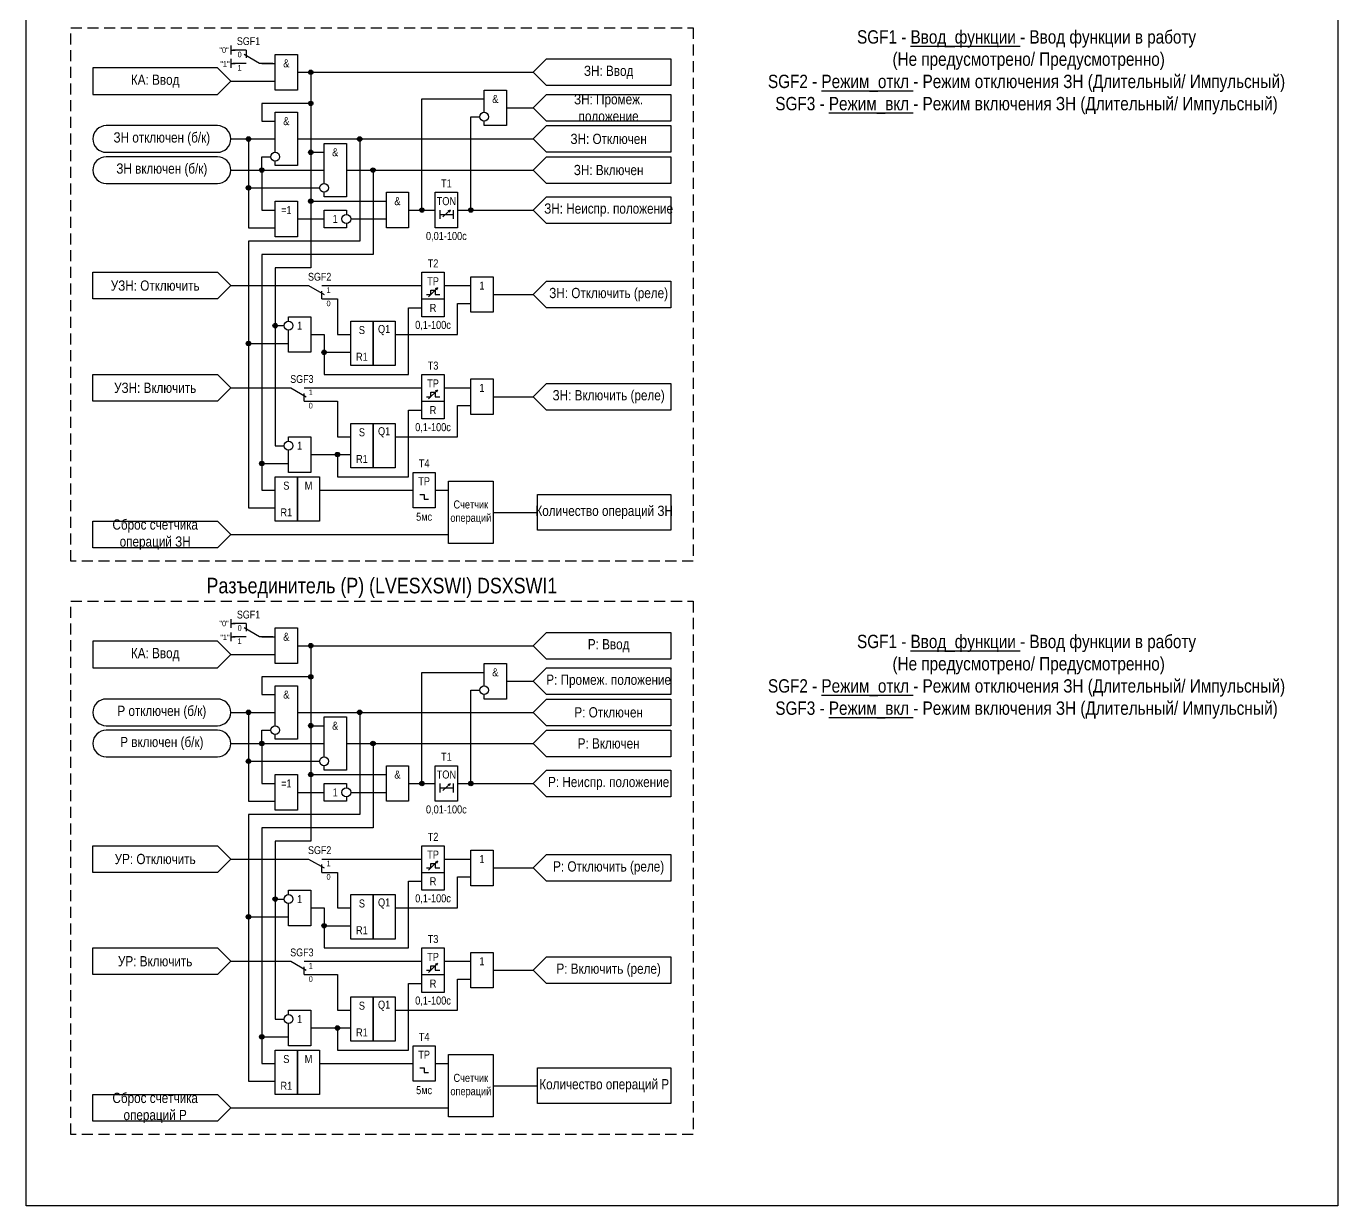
# Model space of a CAD drawing. Header units: millimetres. Extents: x -2266 to 475, y 0 to 470.
# Drawn here: x 0 to 295, y 0 to 265.4 of the extents above; entities that cross this region are included whole.
import ezdxf
from ezdxf.enums import TextEntityAlignment as Align

# ---------------------------------------------------------------- set-up
doc = ezdxf.new("R2010")
doc.units = ezdxf.units.MM
doc.linetypes.add('штриховая2', pattern=[0.375, 0.25, -0.125])
doc.layers.add('TEXT', color=7, linetype='Continuous', lineweight=25)
doc.layers.add('Основная', color=7, linetype='Continuous')
doc.styles.add('2.5_Gost_RD', font='ARIALN.TTF', dxfattribs={"height": 2.5})
doc.styles.add('3.5_Gost_RD', font='ARIALN.TTF', dxfattribs={"height": 3.5})
doc.styles.add('Вывод', font='ARIALN.TTF', dxfattribs={"height": 2.5})
doc.styles.add('Компонент', font='ARIALN.TTF', dxfattribs={"height": 3.5})

# ---------------------------------------------------------------- blocks, each defined once
blk = doc.blocks.new('Точка')
at = {"ltscale": 100}
h = blk.add_hatch(color=256, dxfattribs=at)
h.dxf.hatch_style = 1
edge = h.paths.add_edge_path()
edge.add_arc((0, 0), 0.5, 0, 360)
blk.add_circle((0, 0), 0.5, dxfattribs=at)
blk = doc.blocks.new('*U958')
at = {"layer": 'Основная', "ltscale": 0.35}
blk.add_line((6, 6), (6, 2.5), dxfattribs=at)
at = {"layer": 'Основная', "color": 0}
blk.add_line((0, 0), (7, 4), dxfattribs=at)
blk = doc.blocks.new('*U1053')
at = {"layer": 'Основная', "color": 0}
for p, q in [((-3, 6), (-9, 6)), ((-3, 0), (-9, 0)), ((9, 0), (3, 0))]:
    blk.add_line(p, q, dxfattribs=at)
at = {"layer": 'Основная', "ltscale": 0.25, "xscale": -1}
blk.add_blockref('*U958', (3, 0), dxfattribs=at)
at = {"layer": 'Основная'}
for tag, height, style, p in [('ОУ', 3.5, 'Компонент', (-2, 10)), ('В1', 2.5, 'Вывод', (-13, 6)), ('В2', 2.5, 'Вывод', (-6, 4)), ('В3', 2.5, 'Вывод', (-6, -2))]:
    blk.add_attdef(tag, text='', height=height, dxfattribs=dict(at, style=style)).set_placement(p, align=Align.MIDDLE_CENTER)
blk = doc.blocks.new('*U1049')
at = {"layer": 'Основная', "color": 0}
for p, q in [((3, 6), (9, 6)), ((-9, 0), (-3, 0)), ((3, 0), (9, 0))]:
    blk.add_line(p, q, dxfattribs=at)
at = {"layer": 'Основная', "ltscale": 0.25}
blk.add_blockref('*U958', (-3, 0), dxfattribs=at)
at = {"layer": 'Основная'}
for tag, height, style, p in [('В2', 2.5, 'Вывод', (6, 8)), ('В1', 2.5, 'Вывод', (14, 6)), ('В3', 2.5, 'Вывод', (6, 2)), ('ОУ', 3.5, 'Компонент', (2, -4))]:
    blk.add_attdef(tag, text='', height=height, dxfattribs=dict(at, style=style)).set_placement(p, align=Align.MIDDLE_CENTER)

msp = doc.modelspace()

# ---------------------------------------------------------------- linework, layer by layer
at = {"ltscale": 100}
for p, q in [((46, 261), (46, 259)), ((46, 260), (47, 260)), ((46, 258), (46, 256)), ((46, 257), (47, 257)), ((97, 224), (97, 224)), ((90.5, 204.5), (92.5, 206.5)), ((92.5, 206.5), (91.99, 206.25)), ((92.5, 206.5), (92.26, 206.02)), ((90.5, 181.5), (92.5, 183.5)), ((92.5, 183.5), (91.99, 183.25)), ((92.5, 183.5), (92.26, 183.02)), ((89.5, 159), (90.5, 159)), ((46, 132), (46, 130)), ((46, 131), (47, 131)), ((46, 129), (46, 127)), ((46, 128), (47, 128)), ((97, 95), (97, 95)), ((90.5, 75.5), (92.5, 77.5)), ((92.5, 77.5), (91.99, 77.25)), ((92.5, 77.5), (92.26, 77.02)), ((90.5, 52.5), (92.5, 54.5)), ((92.5, 54.5), (91.99, 54.25)), ((92.5, 54.5), (92.26, 54.02)), ((89.5, 30), (90.5, 30))]:
    msp.add_line(p, q, dxfattribs=at)
at = {"color": 7, "ltscale": 100}
for p, q in [((93.7, 222.46), (95.37, 223.95)), ((95.37, 223.95), (94.85, 223.73)), ((95.37, 223.95), (95.11, 223.48)), ((93.7, 93.46), (95.37, 94.95)), ((95.37, 94.95), (94.85, 94.73)), ((95.37, 94.95), (95.11, 94.48))]:
    msp.add_line(p, q, dxfattribs=at)
at = {"color": 3, "ltscale": 100}
msp.add_lwpolyline([(0, 435), (295, 435), (295, 0), (0, 0)], close=True, dxfattribs=at)
at = {"linetype": 'штриховая2', "ltscale": 10}
for points in [[(150, 145), (10, 145), (10, 265), (150, 265)], [(150, 16), (10, 16), (10, 136), (150, 136)]]:
    msp.add_lwpolyline(points, close=True, dxfattribs=at)
at = {"ltscale": 100}
for points in [[(53, 257), (56, 257)], [(114, 255), (117, 258), (145, 258), (145, 252), (117, 252), (114, 255)], [(61, 255), (64, 255), (64, 248), (53, 248), (53, 244), (56, 244)], [(61, 255), (64, 255), (64, 248), (64, 248), (64, 211), (56, 211), (56, 171), (58, 171)], [(61, 255), (64, 255), (64, 248), (64, 248), (64, 211), (56, 211), (56, 198), (58, 198)], [(61, 255), (114, 255)], [(61, 255), (64, 255), (64, 237), (67, 237)], [(61, 255), (64, 255), (64, 226), (81, 226)], [(46, 253), (56, 253)], [(103, 246), (103, 251), (108, 251), (108, 243), (103, 243), (103, 244)], [(86, 224), (89, 224), (89, 249), (103, 249)], [(114, 247), (117, 250), (145, 250), (145, 244), (117, 244), (114, 247)], [(56, 237), (56, 246), (61, 246), (61, 234), (56, 234), (56, 235)], [(97, 224), (100, 224), (100, 245), (102, 245)], [(108, 247), (114, 247)], [(114, 240), (117, 243), (145, 243), (145, 237), (117, 237), (114, 240)], [(46, 240), (56, 240)], [(46, 240), (50, 240), (50, 229), (66, 229)], [(46, 240), (50, 240), (50, 220), (56, 220)], [(61, 240), (75, 240), (75, 217), (50, 217), (50, 157), (56, 157)], [(61, 240), (75, 240), (75, 217), (50, 217), (50, 194), (59, 194)], [(61, 240), (114, 240)], [(67, 230), (67, 239), (72, 239), (72, 227), (67, 227), (67, 228)], [(46, 233), (53, 233), (53, 236), (55, 236)], [(114, 233), (117, 236), (145, 236), (145, 230), (117, 230), (114, 233)], [(46, 233), (67, 233)], [(46, 233), (53, 233), (53, 224), (56, 224)], [(72, 233), (78, 233), (78, 214), (53, 214), (53, 161), (56, 161)], [(72, 233), (78, 233), (78, 214), (53, 214), (53, 167), (59, 167)], [(72, 233), (114, 233)], [(114, 224), (117, 227), (145, 227), (145, 221), (117, 221), (114, 224)], [(61, 222), (67, 222)], [(72, 221), (72, 220), (67, 220), (67, 224), (72, 224), (72, 223)], [(73, 222), (81, 222)], [(86, 224), (92, 224)], [(93, 224), (93, 222)], [(93, 223), (96, 223)], [(96, 224), (96, 222)], [(97, 224), (114, 224)], [(46, 207), (63, 207)], [(67, 207), (89, 207)], [(94, 207), (100, 207)], [(114, 205), (117, 208), (145, 208), (145, 202), (117, 202), (114, 205)], [(67, 204), (70, 204), (70, 196), (73, 196)], [(90, 205), (91, 205), (91, 206), (92, 206), (92, 205), (93, 205)], [(105, 205), (114, 205)], [(64, 196), (67, 196), (67, 187), (86, 187), (86, 202), (89, 202)], [(83, 196), (97, 196), (97, 203), (100, 203)], [(59, 199), (59, 200), (64, 200), (64, 192), (59, 192), (59, 197)], [(64, 196), (67, 196), (67, 192), (73, 192)], [(46, 184), (59, 184)], [(63, 184), (89, 184)], [(90, 182), (91, 182), (91, 183), (92, 183), (92, 182), (93, 182)], [(94, 184), (100, 184)], [(114, 182), (117, 185), (145, 185), (145, 179), (117, 179), (114, 182)], [(63, 181), (70, 181), (70, 173), (73, 173)], [(83, 173), (97, 173), (97, 180), (100, 180)], [(105, 182), (114, 182)], [(64, 169), (70, 169), (70, 164), (86, 164), (86, 179), (89, 179)], [(59, 172), (59, 173), (64, 173), (64, 165), (59, 165), (59, 170)], [(64, 169), (73, 169)], [(66, 161), (87, 161)], [(88.5, 160), (89.5, 160)], [(89.5, 160), (89.5, 159)], [(92, 161), (95, 161)], [(105, 156), (115, 156)], [(46, 151), (95, 151)], [(53, 128), (56, 128)], [(114, 126), (117, 129), (145, 129), (145, 123), (117, 123), (114, 126)], [(46, 124), (56, 124)], [(61, 126), (64, 126), (64, 119), (53, 119), (53, 115), (56, 115)], [(61, 126), (64, 126), (64, 119), (64, 119), (64, 82), (56, 82), (56, 42), (58, 42)], [(61, 126), (64, 126), (64, 119), (64, 119), (64, 82), (56, 82), (56, 69), (58, 69)], [(61, 126), (114, 126)], [(61, 126), (64, 126), (64, 108), (67, 108)], [(61, 126), (64, 126), (64, 97), (81, 97)], [(103, 117), (103, 122), (108, 122), (108, 114), (103, 114), (103, 115)], [(114, 118), (117, 121), (145, 121), (145, 115), (117, 115), (114, 118)], [(86, 95), (89, 95), (89, 120), (103, 120)], [(108, 118), (114, 118)], [(56, 108), (56, 117), (61, 117), (61, 105), (56, 105), (56, 106)], [(97, 95), (100, 95), (100, 116), (102, 116)], [(114, 111), (117, 114), (145, 114), (145, 108), (117, 108), (114, 111)], [(46, 111), (56, 111)], [(46, 111), (50, 111), (50, 100), (66, 100)], [(46, 111), (50, 111), (50, 91), (56, 91)], [(61, 111), (75, 111), (75, 88), (50, 88), (50, 28), (56, 28)], [(61, 111), (75, 111), (75, 88), (50, 88), (50, 65), (59, 65)], [(61, 111), (114, 111)], [(67, 101), (67, 110), (72, 110), (72, 98), (67, 98), (67, 99)], [(46, 104), (53, 104), (53, 107), (55, 107)], [(114, 104), (117, 107), (145, 107), (145, 101), (117, 101), (114, 104)], [(46, 104), (67, 104)], [(46, 104), (53, 104), (53, 95), (56, 95)], [(72, 104), (78, 104), (78, 85), (53, 85), (53, 32), (56, 32)], [(72, 104), (78, 104), (78, 85), (53, 85), (53, 38), (59, 38)], [(72, 104), (114, 104)], [(114, 95), (117, 98), (145, 98), (145, 92), (117, 92), (114, 95)], [(72, 92), (72, 91), (67, 91), (67, 95), (72, 95), (72, 94)], [(86, 95), (92, 95)], [(93, 95), (93, 93)], [(96, 95), (96, 93)], [(97, 95), (114, 95)], [(61, 93), (67, 93)], [(73, 93), (81, 93)], [(93, 94), (96, 94)], [(46, 78), (63, 78)], [(67, 78), (89, 78)], [(90, 76), (91, 76), (91, 77), (92, 77), (92, 76), (93, 76)], [(94, 78), (100, 78)], [(114, 76), (117, 79), (145, 79), (145, 73), (117, 73), (114, 76)], [(67, 75), (70, 75), (70, 67), (73, 67)], [(83, 67), (97, 67), (97, 74), (100, 74)], [(105, 76), (114, 76)], [(59, 70), (59, 71), (64, 71), (64, 63), (59, 63), (59, 68)], [(64, 67), (67, 67), (67, 58), (86, 58), (86, 73), (89, 73)], [(64, 67), (67, 67), (67, 63), (73, 63)], [(46, 55), (59, 55)], [(63, 55), (89, 55)], [(90, 53), (91, 53), (91, 54), (92, 54), (92, 53), (93, 53)], [(94, 55), (100, 55)], [(114, 53), (117, 56), (145, 56), (145, 50), (117, 50), (114, 53)], [(63, 52), (70, 52), (70, 44), (73, 44)], [(83, 44), (97, 44), (97, 51), (100, 51)], [(105, 53), (114, 53)], [(64, 40), (70, 40), (70, 35), (86, 35), (86, 50), (89, 50)], [(59, 43), (59, 44), (64, 44), (64, 36), (59, 36), (59, 41)], [(64, 40), (73, 40)], [(66, 32), (87, 32)], [(88.5, 31), (89.5, 31)], [(89.5, 31), (89.5, 30)], [(92, 32), (95, 32)], [(105, 27), (115, 27)], [(46, 22), (95, 22)]]:
    msp.add_lwpolyline(points, dxfattribs=at)
for points in [[(56, 259), (61, 259), (61, 251), (56, 251)], [(15, 256), (15, 250), (43, 250), (46, 253), (43, 256)], [(81, 228), (86, 228), (86, 220), (81, 220)], [(92, 228), (97, 228), (97, 220), (92, 220)], [(56, 226), (61, 226), (61, 218), (56, 218)], [(15, 210), (43, 210), (46, 207), (43, 204), (15, 204)], [(89, 210), (94, 210), (94, 200), (89, 200)], [(100, 209), (105, 209), (105, 201), (100, 201)], [(89, 204), (94, 204), (94, 200), (89, 200)], [(73, 199), (78, 199), (78, 189), (73, 189)], [(78, 199), (83, 199), (83, 189), (78, 189)], [(15, 187), (43, 187), (46, 184), (43, 181), (15, 181)], [(89, 187), (94, 187), (94, 177), (89, 177)], [(100, 186), (105, 186), (105, 178), (100, 178)], [(89, 181), (94, 181), (94, 177), (89, 177)], [(73, 176), (78, 176), (78, 166), (73, 166)], [(78, 176), (83, 176), (83, 166), (78, 166)], [(56, 164), (61, 164), (61, 154), (56, 154)], [(61, 164), (66, 164), (66, 154), (61, 154)], [(87, 165), (92, 165), (92, 157), (87, 157)], [(95, 163), (105, 163), (105, 149), (95, 149)], [(115, 160), (145, 160), (145, 152), (115, 152)], [(15, 154), (43, 154), (46, 151), (43, 148), (15, 148)], [(56, 130), (61, 130), (61, 122), (56, 122)], [(15, 127), (15, 121), (43, 121), (46, 124), (43, 127)], [(81, 99), (86, 99), (86, 91), (81, 91)], [(92, 99), (97, 99), (97, 91), (92, 91)], [(56, 97), (61, 97), (61, 89), (56, 89)], [(15, 81), (43, 81), (46, 78), (43, 75), (15, 75)], [(89, 81), (94, 81), (94, 71), (89, 71)], [(100, 80), (105, 80), (105, 72), (100, 72)], [(89, 75), (94, 75), (94, 71), (89, 71)], [(73, 70), (78, 70), (78, 60), (73, 60)], [(78, 70), (83, 70), (83, 60), (78, 60)], [(15, 58), (43, 58), (46, 55), (43, 52), (15, 52)], [(89, 58), (94, 58), (94, 48), (89, 48)], [(100, 57), (105, 57), (105, 49), (100, 49)], [(89, 52), (94, 52), (94, 48), (89, 48)], [(73, 47), (78, 47), (78, 37), (73, 37)], [(78, 47), (83, 47), (83, 37), (78, 37)], [(87, 36), (92, 36), (92, 28), (87, 28)], [(56, 35), (61, 35), (61, 25), (56, 25)], [(61, 35), (66, 35), (66, 25), (61, 25)], [(95, 34), (105, 34), (105, 20), (95, 20)], [(115, 31), (145, 31), (145, 23), (115, 23)], [(15, 25), (43, 25), (46, 22), (43, 19), (15, 19)]]:
    msp.add_lwpolyline(points, close=True, dxfattribs=at)
for points in [[(18, 237), (43, 237, 1), (43, 243), (18, 243, 1)], [(18, 230), (43, 230, 1), (43, 236), (18, 236, 1)], [(18, 108), (43, 108, 1), (43, 114), (18, 114, 1)], [(18, 101), (43, 101, 1), (43, 107), (18, 107, 1)]]:
    msp.add_lwpolyline(points, format="xyb", close=True, dxfattribs=at)
for centre in [(103, 245), (56, 236), (67, 229), (59, 198), (59, 171), (103, 116), (56, 107), (67, 100), (59, 69), (59, 42)]:
    msp.add_circle(centre, 1, dxfattribs=at)
for centre in [(72, 222), (72, 93)]:
    msp.add_circle(centre, 1)

# ---------------------------------------------------------------- block references
at = {"color": 2, "ltscale": 100}
for p in [(64, 255), (64, 248), (50, 240), (75, 240), (64, 237), (53, 233), (78, 233), (50, 229), (64, 226), (89, 224), (100, 224), (50, 194), (53, 167), (64, 126), (64, 119), (50, 111), (75, 111), (64, 108), (53, 104), (78, 104), (50, 100), (64, 97), (89, 95), (100, 95), (50, 65), (53, 38)]:
    msp.add_blockref('Точка', p, dxfattribs=at)
at = {"ltscale": 100}
for p in [(56, 198), (67, 192), (70, 169), (56, 69), (67, 63), (70, 40)]:
    msp.add_blockref('Точка', p, dxfattribs=at)
at = {"layer": 'Основная', "ltscale": 0.25, "xscale": 0.5, "yscale": 0.5, "zscale": 0.5}
for p in [(51, 257), (51, 128)]:
    msp.add_blockref('*U1053', p, dxfattribs=at).add_auto_attribs({'ОУ': 'SGF1', 'В1': '"0"', 'В2': '0', 'В3': '1'})
at = {"layer": 'Основная', "ltscale": 0.25}
ref = msp.add_blockref('*U1049', (65, 207), dxfattribs=dict(at, xscale=-0.5, yscale=0.5, zscale=0.5, rotation=180))
ref.add_attrib('ОУ', 'SGF2', dxfattribs={"height": 1.75, "style": 'Компонент'}).set_placement((66, 209), align=Align.MIDDLE_CENTER)
ref.add_attrib('В2', '0', dxfattribs={"height": 1.25, "style": 'Вывод'}).set_placement((68, 203), align=Align.MIDDLE_CENTER)
ref.add_attrib('В3', '1', dxfattribs={"height": 1.25, "style": 'Вывод'}).set_placement((68, 206), align=Align.MIDDLE_CENTER)
ref = msp.add_blockref('*U1049', (61, 184), dxfattribs=dict(at, xscale=-0.5, yscale=0.5, zscale=0.5, rotation=180))
ref.add_attrib('ОУ', 'SGF3', dxfattribs={"height": 1.75, "style": 'Компонент'}).set_placement((62, 186), align=Align.MIDDLE_CENTER)
ref.add_attrib('В2', '0', dxfattribs={"height": 1.25, "style": 'Вывод'}).set_placement((64, 180), align=Align.MIDDLE_CENTER)
ref.add_attrib('В3', '1', dxfattribs={"height": 1.25, "style": 'Вывод'}).set_placement((64, 183), align=Align.MIDDLE_CENTER)
ref = msp.add_blockref('*U1049', (65, 78), dxfattribs=dict(at, xscale=-0.5, yscale=0.5, zscale=0.5, rotation=180))
ref.add_attrib('ОУ', 'SGF2', dxfattribs={"height": 1.75, "style": 'Компонент'}).set_placement((66, 80), align=Align.MIDDLE_CENTER)
ref.add_attrib('В2', '0', dxfattribs={"height": 1.25, "style": 'Вывод'}).set_placement((68, 74), align=Align.MIDDLE_CENTER)
ref.add_attrib('В3', '1', dxfattribs={"height": 1.25, "style": 'Вывод'}).set_placement((68, 77), align=Align.MIDDLE_CENTER)
ref = msp.add_blockref('*U1049', (61, 55), dxfattribs=dict(at, xscale=-0.5, yscale=0.5, zscale=0.5, rotation=180))
ref.add_attrib('ОУ', 'SGF3', dxfattribs={"height": 1.75, "style": 'Компонент'}).set_placement((62, 57), align=Align.MIDDLE_CENTER)
ref.add_attrib('В2', '0', dxfattribs={"height": 1.25, "style": 'Вывод'}).set_placement((64, 51), align=Align.MIDDLE_CENTER)
ref.add_attrib('В3', '1', dxfattribs={"height": 1.25, "style": 'Вывод'}).set_placement((64, 54), align=Align.MIDDLE_CENTER)

# ---------------------------------------------------------------- texts
at = {"color": 30, "ltscale": 100, "width": 140, "attachment_point": 5, "style": '3.5_Gost_RD'}
for s, insert, char_height in [('SGF1 - {\\LВвод_функции} - Ввод функции в работу \\P^I(Не предусмотрено/ Предусмотренно)\\PSGF2 - {\\LРежим_откл} - Режим отключения ЗН (Длительный/ Импульсный)\\PSGF3 - {\\LРежим_вкл} - Режим включения ЗН (Длительный/ Импульсный)', (225, 255), 3), ('Разъединитель (Р) (LVESXSWI) {\\C6;DSXSWI1}', (80, 139), 3.5), ('SGF1 - {\\LВвод_функции} - Ввод функции в работу \\P^I(Не предусмотрено/ Предусмотренно)\\PSGF2 - {\\LРежим_откл} - Режим отключения ЗН (Длительный/ Импульсный)\\PSGF3 - {\\LРежим_вкл} - Режим включения ЗН (Длительный/ Импульсный)', (225, 119), 3)]:
    msp.add_mtext(s, dxfattribs=dict(at, insert=insert, char_height=char_height))
at = {"ltscale": 100, "char_height": 1.25, "attachment_point": 1, "style": '3.5_Gost_RD'}
for insert in [(43.66, 257.51), (43.66, 128.51)]:
    msp.add_mtext_dynamic_manual_height_columns('"1"', width=2, gutter_width=17.5, heights=[0], dxfattribs=dict(at, insert=insert))
at = {"ltscale": 100, "attachment_point": 5, "style": '2.5_Gost_RD'}
for s, insert, char_height, width in [('&', (58.5, 257), 1.8, 5), ('ЗН: Ввод', (131, 255), 2.3, 28), ('&', (105.5, 249), 1.8, 5), ('ЗН: Промеж. положение', (131, 247), 2.3, 28), ('&', (58.5, 244), 1.8, 5), ('ЗН отключен (б/к)', (30.5, 240), 2.3, 31), ('ЗН: Отключен', (131, 240), 2.3, 28), ('&', (69.5, 237), 1.8, 5), ('ЗН включен (б/к)', (30.5, 233), 2.3, 31), ('ЗН: Включен', (131, 233), 2.3, 28), ('T1', (94.5, 230), 1.8, 5), ('=1', (58.5, 224), 1.8, 5), ('&', (83.5, 226), 1.8, 5), ('TON', (94.5, 226), 1.8, 5), ('ЗН: Неиспр. положение', (131, 224), 2.3, 28), ('1', (69.5, 222), 1.8, 5), ('0,01-100с', (94.5, 218), 1.8, 5), ('T2', (91.5, 212), 1.8, 5), ('УЗН: Отключить', (29, 207), 2.3, 28), ('TP', (91.5, 208), 1.8, 5), ('1', (102.5, 207), 1.8, 5), ('ЗН: Отключить (реле)', (131, 205), 2.3, 28), ('R', (91.5, 202), 1.8, 5), ('1', (61.5, 198), 1.8, 5), ('S', (75.5, 197), 1.8, 5), ('Q1', (80.5, 197), 1.8, 5), ('0,1-100с', (91.5, 198), 1.8, 5), ('R1', (75.5, 191), 1.8, 5), ('T3', (91.5, 189), 1.8, 5), ('TP', (91.5, 185), 1.8, 5), ('УЗН: Включить', (29, 184), 2.3, 28), ('1', (102.5, 184), 1.8, 5), ('ЗН: Включить (реле)', (131, 182), 2.3, 28), ('R', (91.5, 179), 1.8, 5), ('S', (75.5, 174), 1.8, 5), ('Q1', (80.5, 174), 1.8, 5), ('0,1-100с', (91.5, 175), 1.8, 5), ('1', (61.5, 171), 1.8, 5), ('R1', (75.5, 168), 1.8, 5), ('T4', (89.5, 167), 1.8, 5), ('S', (58.5, 162), 1.8, 5), ('М', (63.5, 162), 1.8, 5), ('TP', (89.5, 163), 1.8, 5), ('R1', (58.5, 156), 1.8, 5), ('Счетчик^Jопераций', (100, 156), 1.8, 10), ('Количество операций ЗН', (130, 156), 2.3, 30), ('Сброс счетчика операций ЗН', (29, 151), 2.3, 28), ('5мс', (89.5, 155), 1.8, 5), ('&', (58.5, 128), 1.8, 5), ('Р: Ввод', (131, 126), 2.3, 28), ('&', (105.5, 120), 1.8, 5), ('Р: Промеж. положение', (131, 118), 2.3, 28), ('&', (58.5, 115), 1.8, 5), ('Р отключен (б/к)', (30.5, 111), 2.3, 31), ('Р: Отключен', (131, 111), 2.3, 28), ('&', (69.5, 108), 1.8, 5), ('Р включен (б/к)', (30.5, 104), 2.3, 31), ('Р: Включен', (131, 104), 2.3, 28), ('T1', (94.5, 101), 1.8, 5), ('&', (83.5, 97), 1.8, 5), ('TON', (94.5, 97), 1.8, 5), ('=1', (58.5, 95), 1.8, 5), ('Р: Неиспр. положение', (131, 95), 2.3, 28), ('1', (69.5, 93), 1.8, 5), ('0,01-100с', (94.5, 89), 1.8, 5), ('T2', (91.5, 83), 1.8, 5), ('TP', (91.5, 79), 1.8, 5), ('УР: Отключить', (29, 78), 2.3, 28), ('1', (102.5, 78), 1.8, 5), ('Р: Отключить (реле)', (131, 76), 2.3, 28), ('R', (91.5, 73), 1.8, 5), ('1', (61.5, 69), 1.8, 5), ('S', (75.5, 68), 1.8, 5), ('Q1', (80.5, 68), 1.8, 5), ('0,1-100с', (91.5, 69), 1.8, 5), ('R1', (75.5, 62), 1.8, 5), ('T3', (91.5, 60), 1.8, 5), ('УР: Включить', (29, 55), 2.3, 28), ('TP', (91.5, 56), 1.8, 5), ('1', (102.5, 55), 1.8, 5), ('Р: Включить (реле)', (131, 53), 2.3, 28), ('R', (91.5, 50), 1.8, 5), ('S', (75.5, 45), 1.8, 5), ('Q1', (80.5, 45), 1.8, 5), ('0,1-100с', (91.5, 46), 1.8, 5), ('1', (61.5, 42), 1.8, 5), ('R1', (75.5, 39), 1.8, 5), ('T4', (89.5, 38), 1.8, 5), ('S', (58.5, 33), 1.8, 5), ('М', (63.5, 33), 1.8, 5), ('TP', (89.5, 34), 1.8, 5), ('Счетчик^Jопераций', (100, 27), 1.8, 10), ('R1', (58.5, 27), 1.8, 5), ('5мс', (89.5, 26), 1.8, 5), ('Количество операций Р', (130, 27), 2.3, 30), ('Сброс счетчика операций Р', (29, 22), 2.3, 28)]:
    msp.add_mtext(s, dxfattribs=dict(at, insert=insert, char_height=char_height, width=width))
at = {"layer": 'TEXT', "ltscale": 100, "char_height": 2.3, "width": 28, "attachment_point": 5, "style": '2.5_Gost_RD'}
for insert in [(29, 253), (29, 124)]:
    msp.add_mtext('КА: Ввод', dxfattribs=dict(at, insert=insert))

doc.saveas('drawing.dxf')
